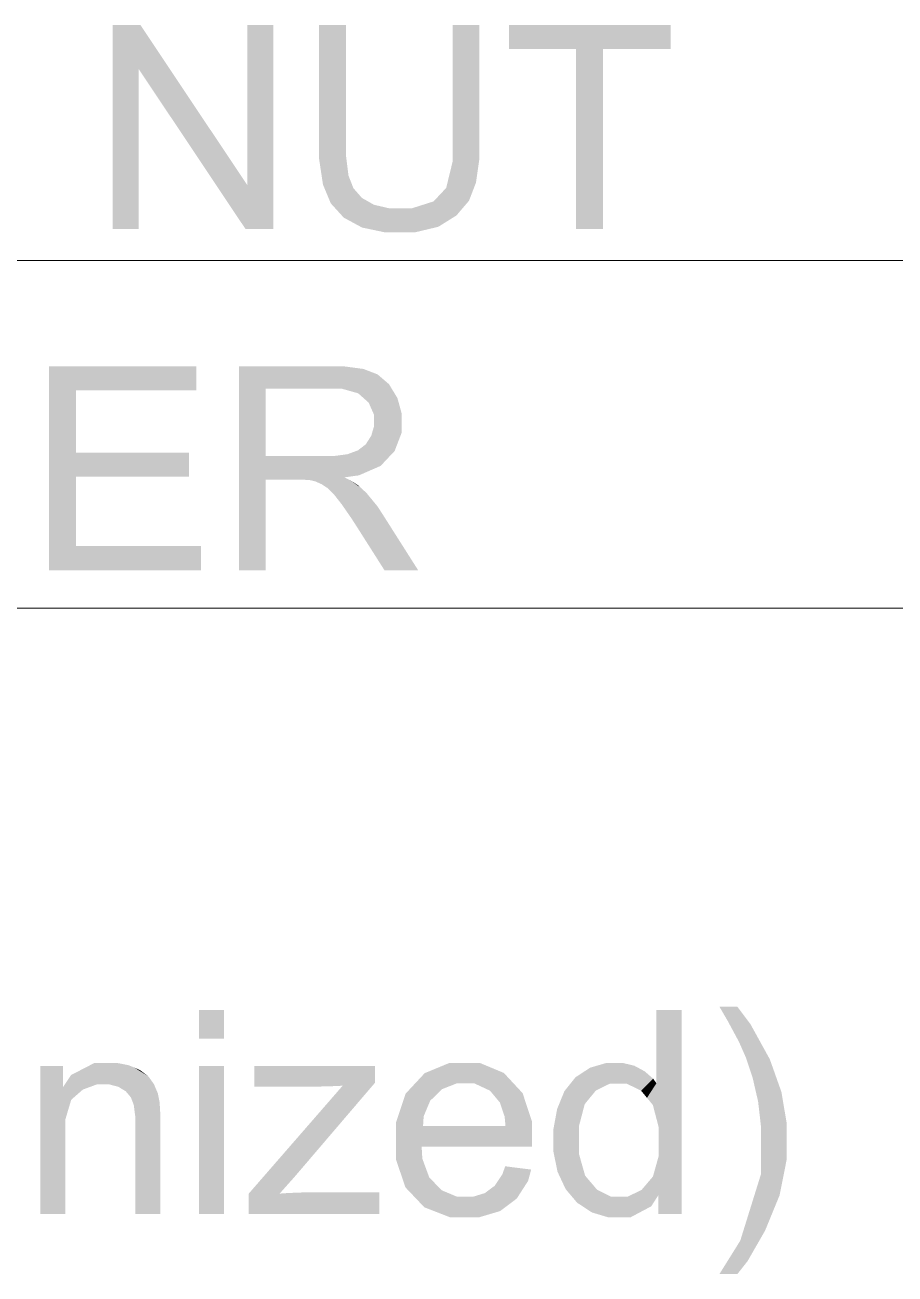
# Model space of a CAD drawing. Header units: millimetres. Extents: x 2 to 579, y 1 to 405.
# Drawn here: x 182.25 to 185.94, y 107.56 to 112.85 of the extents above; entities that cross this region are included whole.
import ezdxf

# ---------------------------------------------------------------- set-up
doc = ezdxf.new("R2010")
doc.units = ezdxf.units.MM
doc.linetypes.add('XKITLINE00', pattern=[0])
doc.layers.add('LinkedObject', color=7, linetype='Continuous', lineweight=0)

# ---------------------------------------------------------------- blocks, each defined once
blk = doc.blocks.new('*A4')
at = {"layer": 'LinkedObject'}
for points in [[(182.6221, 112.8513), (182.7318, 112.6655), (182.6221, 111.9873)], [(182.7318, 112.6655), (182.6221, 112.8513), (182.7395, 112.8513)], [(182.7318, 112.6655), (182.7395, 112.8513), (183.1847, 111.9873)], [(183.1847, 111.9873), (182.7395, 112.8513), (183.1923, 112.1731)], [(183.3021, 112.8513), (183.1923, 112.1731), (183.1923, 112.8513)], [(183.3021, 111.9873), (183.1923, 112.1731), (183.3021, 112.8513)], [(183.6105, 112.8513), (183.4965, 112.3521), (183.4965, 112.8513)], [(183.6105, 112.3525), (183.4965, 112.3521), (183.6105, 112.8513)], [(184.1756, 112.8513), (184.0615, 112.3525), (184.0615, 112.8513)], [(184.1756, 112.3521), (184.0615, 112.3525), (184.1756, 112.8513)], [(184.3008, 112.8513), (184.5851, 112.7493), (184.3008, 112.7493)], [(184.6991, 112.7493), (184.5851, 112.7493), (184.3008, 112.8513)], [(184.6991, 112.7493), (184.3008, 112.8513), (184.9851, 112.8513)], [(184.6991, 112.7493), (184.9851, 112.8513), (184.9851, 112.7493)], [(184.5851, 111.9873), (184.6991, 112.7493), (184.6991, 111.9873)], [(184.5851, 112.7493), (184.6991, 112.7493), (184.5851, 111.9873)], [(182.6221, 111.9873), (182.7318, 112.6655), (182.7318, 111.9873)], [(183.6105, 112.3525), (183.4965, 112.2834), (183.4965, 112.3521)], [(183.6105, 112.2962), (183.4965, 112.2834), (183.6105, 112.3525)], [(184.0347, 112.1612), (184.1756, 112.3521), (184.1461, 112.1453)], [(184.0615, 112.2711), (184.1756, 112.3521), (184.0347, 112.1612)], [(184.1756, 112.3521), (184.0615, 112.2711), (184.0615, 112.3525)], [(184.1461, 112.1453), (184.1756, 112.3521), (184.1608, 112.1836)], [(184.1608, 112.1836), (184.1756, 112.3521), (184.1756, 112.287)], [(183.6105, 112.2962), (183.5294, 112.1355), (183.4965, 112.2834)], [(183.4965, 112.2834), (183.5294, 112.1355), (183.5129, 112.1752)], [(183.621, 112.2132), (183.5294, 112.1355), (183.6105, 112.2962)], [(183.5294, 112.1355), (183.621, 112.2132), (183.6314, 112.1865)], [(183.1923, 112.1731), (183.3021, 111.9873), (183.1847, 111.9873)], [(183.6419, 112.1599), (183.5294, 112.1355), (183.6314, 112.1865)], [(183.6419, 112.1599), (183.6396, 112.0144), (183.5294, 112.1355)], [(183.6779, 112.1187), (183.6396, 112.0144), (183.6419, 112.1599)], [(184.1461, 112.1453), (184.0079, 112.1326), (184.0347, 112.1612)], [(184.1314, 112.107), (184.0079, 112.1326), (184.1461, 112.1453)], [(183.5294, 112.1355), (183.6396, 112.0144), (183.5459, 112.0959)], [(183.5459, 112.0959), (183.6396, 112.0144), (183.601, 112.0353)], [(183.6396, 112.0144), (183.6779, 112.1187), (183.7034, 112.1043)], [(183.7289, 112.0898), (183.6396, 112.0144), (183.7034, 112.1043)], [(183.7289, 112.0898), (183.8381, 111.9726), (183.6396, 112.0144)], [(183.7912, 112.0754), (183.8381, 111.9726), (183.7289, 112.0898)], [(184.0398, 112.0206), (183.8911, 112.0754), (183.981, 112.104)], [(184.0079, 112.1326), (184.0782, 112.0446), (183.981, 112.104)], [(183.981, 112.104), (184.0782, 112.0446), (184.0398, 112.0206)], [(184.0782, 112.0446), (184.0079, 112.1326), (184.1314, 112.107)], [(183.8381, 111.9726), (183.7912, 112.0754), (183.828, 112.0754)], [(183.8911, 112.0754), (183.8381, 111.9726), (183.828, 112.0754)], [(183.8381, 111.9726), (183.8911, 112.0754), (183.9005, 111.9726)], [(184.0014, 111.9966), (183.8911, 112.0754), (184.0398, 112.0206)], [(183.9005, 111.9726), (183.8911, 112.0754), (184.0014, 111.9966)], [(183.6396, 112.0144), (183.8381, 111.9726), (183.6782, 111.9935)], [(183.6782, 111.9935), (183.8381, 111.9726), (183.7774, 111.9726)], [(182.4663, 111.0399), (182.3523, 110.5423), (182.3523, 111.4063)], [(182.4663, 111.0399), (182.3523, 111.4063), (182.4663, 111.3043)], [(182.9769, 111.3043), (182.3523, 111.4063), (182.9769, 111.4063)], [(182.4663, 111.3043), (182.3523, 111.4063), (182.9769, 111.3043)], [(183.2707, 111.0253), (183.1567, 110.5423), (183.1567, 111.4063)], [(183.1567, 111.4063), (183.2707, 111.3112), (183.2707, 111.0253)], [(183.5437, 111.3112), (183.1567, 111.4063), (183.539, 111.4063)], [(183.2707, 111.3112), (183.1567, 111.4063), (183.5437, 111.3112)], [(183.539, 111.4063), (183.5917, 111.3112), (183.5437, 111.3112)], [(183.6843, 111.3946), (183.539, 111.4063), (183.5967, 111.4063)], [(183.7143, 111.383), (183.539, 111.4063), (183.6843, 111.3946)], [(183.6619, 111.2915), (183.539, 111.4063), (183.7143, 111.383)], [(183.5917, 111.3112), (183.539, 111.4063), (183.6619, 111.2915)], [(183.7143, 111.383), (183.6842, 111.2717), (183.6619, 111.2915)], [(183.7443, 111.3714), (183.6842, 111.2717), (183.7143, 111.383)], [(183.6842, 111.2717), (183.7443, 111.3714), (183.7064, 111.252)], [(183.7064, 111.252), (183.7443, 111.3714), (183.8102, 111.3008)], [(183.8102, 111.3008), (183.7443, 111.3714), (183.7923, 111.3303)], [(183.8102, 111.3008), (183.7286, 111.2016), (183.7064, 111.252)], [(183.8282, 111.2713), (183.7286, 111.2016), (183.8102, 111.3008)], [(183.8461, 111.2062), (183.7286, 111.2016), (183.8282, 111.2713)], [(183.8461, 111.1705), (183.7286, 111.2016), (183.8461, 111.2062)], [(183.7286, 111.2016), (183.8461, 111.1705), (183.7286, 111.1709)], [(183.7171, 111.1112), (183.8461, 111.1705), (183.7867, 111.0156)], [(183.7286, 111.15), (183.8461, 111.1705), (183.7171, 111.1112)], [(183.8461, 111.1705), (183.7286, 111.15), (183.7286, 111.1709)], [(183.7867, 111.0156), (183.8461, 111.1705), (183.8164, 111.0471)], [(183.8164, 111.0471), (183.8461, 111.1705), (183.8461, 111.1246)], [(183.7056, 111.0934), (183.7867, 111.0156), (183.6942, 111.0755)], [(183.7171, 111.1112), (183.7867, 111.0156), (183.7056, 111.0934)], [(182.4663, 110.938), (182.3523, 110.5423), (182.4663, 111.0399)], [(182.945, 110.938), (182.4663, 111.0399), (182.945, 111.0399)], [(182.4663, 110.938), (182.4663, 111.0399), (182.945, 110.938)], [(183.6164, 111.0334), (183.6031, 110.9354), (183.5552, 111.0253)], [(183.6031, 110.9354), (183.6164, 111.0334), (183.6652, 110.944)], [(183.6385, 111.0415), (183.7867, 111.0156), (183.6164, 111.0334)], [(183.757, 110.984), (183.6164, 111.0334), (183.7867, 111.0156)], [(183.6652, 110.944), (183.6164, 111.0334), (183.757, 110.984)], [(183.6606, 111.0496), (183.7867, 111.0156), (183.6385, 111.0415)], [(183.7867, 111.0156), (183.6606, 111.0496), (183.6942, 111.0755)], [(183.2707, 111.0253), (183.2707, 110.9259), (183.1567, 110.5423)], [(183.4031, 110.9259), (183.2707, 111.0253), (183.5161, 111.0253)], [(183.2707, 110.9259), (183.2707, 111.0253), (183.4031, 110.9259)], [(183.4031, 110.9259), (183.5161, 111.0253), (183.4251, 110.9259)], [(183.4251, 110.9259), (183.5161, 111.0253), (183.4569, 110.9238)], [(183.4569, 110.9238), (183.5161, 111.0253), (183.4666, 110.9218)], [(183.4666, 110.9218), (183.5161, 111.0253), (183.4799, 110.9186)], [(183.4799, 110.9186), (183.5161, 111.0253), (183.5059, 110.9071)], [(183.5059, 110.9071), (183.5161, 111.0253), (183.5552, 111.0253)], [(183.5059, 110.9071), (183.5552, 111.0253), (183.5187, 110.8988)], [(183.5552, 111.0253), (183.6031, 110.9354), (183.5187, 110.8988)], [(182.4663, 110.6442), (182.3523, 110.5423), (182.4663, 110.938)], [(183.1567, 110.5423), (183.2707, 110.9259), (183.2707, 110.5423)], [(183.5187, 110.8988), (183.6031, 110.9354), (183.5315, 110.8906)], [(183.6031, 110.9354), (183.5605, 110.8617), (183.5315, 110.8906)], [(183.6258, 110.9245), (183.5605, 110.8617), (183.6031, 110.9354)], [(183.5605, 110.8617), (183.6258, 110.9245), (183.5767, 110.8411)], [(183.5767, 110.8411), (183.6258, 110.9245), (183.5928, 110.8205)], [(183.5928, 110.8205), (183.6258, 110.9245), (183.672, 110.8924)], [(183.672, 110.8924), (183.6258, 110.9245), (183.6602, 110.903)], [(183.672, 110.8924), (183.634, 110.761), (183.5928, 110.8205)], [(183.697, 110.8694), (183.634, 110.761), (183.672, 110.8924)], [(183.7443, 110.812), (183.634, 110.761), (183.697, 110.8694)], [(183.634, 110.761), (183.7443, 110.812), (183.659, 110.7221)], [(183.659, 110.7221), (183.7443, 110.812), (183.7665, 110.7775)], [(183.659, 110.7221), (183.7665, 110.7775), (183.7732, 110.5423)], [(183.7732, 110.5423), (183.7665, 110.7775), (183.9159, 110.5423)], [(182.3523, 110.5423), (182.4663, 110.6442), (182.9968, 110.5423)], [(182.9968, 110.5423), (182.4663, 110.6442), (182.9968, 110.6442)], [(183.0935, 108.6797), (182.9872, 108.5579), (182.9872, 108.6797)], [(183.0935, 108.5579), (182.9872, 108.5579), (183.0935, 108.6797)], [(185.0315, 108.6797), (184.9252, 108.3696), (184.9252, 108.6797)], [(185.0315, 108.6797), (184.9347, 108.1835), (184.9252, 108.3696)], [(184.9347, 108.1835), (185.0315, 108.6797), (185.0315, 107.8157)], [(185.2682, 108.6935), (185.2281, 108.6317), (185.1922, 108.6935)], [(185.2281, 108.6317), (185.2682, 108.6935), (185.2756, 108.5434)], [(185.2756, 108.5434), (185.2682, 108.6935), (185.3236, 108.6196)], [(185.2756, 108.5434), (185.3236, 108.6196), (185.2871, 108.5169)], [(185.2871, 108.5169), (185.3236, 108.6196), (185.3051, 108.4762)], [(185.3051, 108.4762), (185.3236, 108.6196), (185.4054, 108.4712)], [(182.3159, 108.4421), (182.4222, 108.1578), (182.3159, 107.8157)], [(182.4222, 108.1578), (182.3159, 108.4421), (182.4222, 108.218)], [(182.4467, 108.2997), (182.3159, 108.4421), (182.4118, 108.3532)], [(182.4222, 108.218), (182.3159, 108.4421), (182.4467, 108.2997)], [(182.4118, 108.3532), (182.3159, 108.4421), (182.4118, 108.4421)], [(182.6105, 108.4559), (182.4462, 108.4045), (182.5456, 108.4559)], [(182.5541, 108.3643), (182.4462, 108.4045), (182.6105, 108.4559)], [(182.5541, 108.3643), (182.6105, 108.4559), (182.5878, 108.3643)], [(182.5878, 108.3643), (182.6105, 108.4559), (182.609, 108.3643)], [(182.6105, 108.4559), (182.6459, 108.3547), (182.609, 108.3643)], [(182.6388, 108.4559), (182.6459, 108.3547), (182.6105, 108.4559)], [(182.6906, 108.4457), (182.6459, 108.3547), (182.6388, 108.4559)], [(182.7143, 108.4356), (182.6459, 108.3547), (182.6906, 108.4457)], [(183.0935, 108.4421), (182.9872, 107.8157), (182.9872, 108.4421)], [(183.0935, 107.8157), (182.9872, 107.8157), (183.0935, 108.4421)], [(183.7331, 108.4421), (183.1983, 107.902), (183.5962, 108.3591)], [(183.7331, 108.3716), (183.1983, 107.902), (183.7331, 108.4421)], [(183.2216, 108.4421), (183.4766, 108.3557), (183.2216, 108.3557)], [(183.5025, 108.3557), (183.2216, 108.4421), (183.7331, 108.4421)], [(183.4766, 108.3557), (183.2216, 108.4421), (183.5025, 108.3557)], [(183.5025, 108.3557), (183.7331, 108.4421), (183.5623, 108.3574)], [(183.5623, 108.3574), (183.7331, 108.4421), (183.5962, 108.3591)], [(184.0491, 108.4559), (183.9031, 108.3687), (183.9437, 108.4123)], [(184.1138, 108.4559), (183.9031, 108.3687), (184.0491, 108.4559)], [(184.0781, 108.3686), (183.9031, 108.3687), (184.1138, 108.4559)], [(184.0781, 108.3686), (184.1138, 108.4559), (184.1145, 108.3686)], [(184.1138, 108.4559), (184.1549, 108.3686), (184.1145, 108.3686)], [(184.279, 108.4132), (184.1138, 108.4559), (184.1765, 108.4559)], [(184.3187, 108.3704), (184.1138, 108.4559), (184.279, 108.4132)], [(184.2205, 108.338), (184.1138, 108.4559), (184.3187, 108.3704)], [(184.1549, 108.3686), (184.1138, 108.4559), (184.2205, 108.338)], [(184.7144, 108.4559), (184.7279, 108.3678), (184.6447, 108.4356)], [(184.7529, 108.4559), (184.7279, 108.3678), (184.7144, 108.4559)], [(184.7279, 108.3678), (184.7529, 108.4559), (184.7633, 108.3678)], [(184.7529, 108.4559), (184.7995, 108.3678), (184.7633, 108.3678)], [(184.7811, 108.4559), (184.7995, 108.3678), (184.7529, 108.4559)], [(184.8314, 108.4439), (184.7995, 108.3678), (184.7811, 108.4559)], [(184.8535, 108.432), (184.7995, 108.3678), (184.8314, 108.4439)], [(185.3051, 108.4762), (185.4054, 108.4712), (185.3331, 108.3914)], [(185.3331, 108.3914), (185.4054, 108.4712), (185.4319, 108.3967)], [(182.4462, 108.4045), (182.4958, 108.3428), (182.4118, 108.3532)], [(182.4958, 108.3428), (182.4462, 108.4045), (182.5541, 108.3643)], [(182.6459, 108.3547), (182.7143, 108.4356), (182.6616, 108.3452)], [(182.7143, 108.4356), (182.6773, 108.3356), (182.6616, 108.3452)], [(182.6773, 108.3356), (182.7143, 108.4356), (182.6992, 108.3099)], [(182.6992, 108.3099), (182.7143, 108.4356), (182.7852, 108.3822)], [(182.7734, 108.3987), (182.7143, 108.4356), (182.738, 108.4254)], [(182.7852, 108.3822), (182.7143, 108.4356), (182.7734, 108.3987)], [(184.5824, 108.3949), (184.6452, 108.3101), (184.5356, 108.3364)], [(184.6689, 108.3389), (184.5824, 108.3949), (184.6135, 108.4153)], [(184.6452, 108.3101), (184.5824, 108.3949), (184.6689, 108.3389)], [(184.6447, 108.4356), (184.7279, 108.3678), (184.6135, 108.4153)], [(184.6135, 108.4153), (184.7279, 108.3678), (184.6689, 108.3389)], [(184.8535, 108.432), (184.8605, 108.3378), (184.7995, 108.3678)], [(184.8755, 108.42), (184.8605, 108.3378), (184.8535, 108.432)], [(184.9114, 108.3888), (184.8605, 108.3378), (184.8755, 108.42)], [(184.9252, 108.3696), (184.8605, 108.3378), (184.9114, 108.3888)], [(185.3331, 108.3914), (185.4319, 108.3967), (185.3431, 108.3473)], [(185.3431, 108.3473), (185.4319, 108.3967), (185.3558, 108.2928)], [(185.3558, 108.2928), (185.4319, 108.3967), (185.4546, 108.3325)], [(182.4118, 108.3532), (182.4958, 108.3428), (182.4467, 108.2997)], [(182.7852, 108.3822), (182.7053, 108.2938), (182.6992, 108.3099)], [(182.7969, 108.3657), (182.7053, 108.2938), (182.7852, 108.3822)], [(182.8134, 108.3265), (182.7053, 108.2938), (182.7969, 108.3657)], [(183.3938, 107.9746), (183.1983, 107.902), (183.7331, 108.3716)], [(183.9031, 108.3687), (183.8219, 108.2025), (183.8625, 108.3251)], [(183.9669, 108.2953), (183.8219, 108.2025), (183.9031, 108.3687)], [(183.9031, 108.3687), (183.9918, 108.3197), (183.9669, 108.2953)], [(183.9918, 108.3197), (183.9031, 108.3687), (184.0167, 108.3442)], [(184.0167, 108.3442), (183.9031, 108.3687), (184.0781, 108.3686)], [(184.2205, 108.338), (184.3187, 108.3704), (184.2458, 108.3074)], [(184.3187, 108.3704), (184.2623, 108.2876), (184.2458, 108.3074)], [(184.2623, 108.2876), (184.3187, 108.3704), (184.2823, 108.2284)], [(184.2823, 108.2284), (184.3187, 108.3704), (184.3982, 108.2075)], [(184.3982, 108.2075), (184.3187, 108.3704), (184.3584, 108.3277)], [(184.5356, 108.3364), (184.6452, 108.3101), (184.52, 108.2983)], [(184.8605, 108.3378), (184.9252, 108.3696), (184.8852, 108.3077)], [(184.8852, 108.3077), (184.9252, 108.3696), (184.91, 108.2777)], [(184.9252, 108.3696), (184.9347, 108.1835), (184.91, 108.2777)], [(185.3558, 108.2928), (185.4546, 108.3325), (185.3684, 108.183)], [(185.3684, 108.183), (185.4546, 108.3325), (185.4773, 108.1983)], [(182.7053, 108.2938), (182.8134, 108.3265), (182.7115, 108.2778)], [(182.7115, 108.2778), (182.8134, 108.3265), (182.8181, 108.3038)], [(182.8181, 108.3038), (182.7177, 108.2292), (182.7115, 108.2778)], [(182.821, 108.2891), (182.7177, 108.2292), (182.8181, 108.3038)], [(182.8239, 108.2375), (182.7177, 108.2292), (182.821, 108.2891)], [(183.9394, 108.2299), (183.8219, 108.2025), (183.9669, 108.2953)], [(184.52, 108.2983), (184.4889, 108.1283), (184.5045, 108.2601)], [(184.6215, 108.2812), (184.4889, 108.1283), (184.52, 108.2983)], [(184.5977, 108.1903), (184.4889, 108.1283), (184.6215, 108.2812)], [(184.52, 108.2983), (184.6452, 108.3101), (184.6215, 108.2812)], [(182.8239, 108.2375), (182.7177, 108.1968), (182.7177, 108.2292)], [(182.8239, 108.2007), (182.7177, 108.1968), (182.8239, 108.2375)], [(183.8219, 108.2025), (183.9394, 108.2299), (183.9368, 108.1889)], [(184.2823, 108.2284), (184.3982, 108.2075), (184.2858, 108.1889)], [(184.5045, 108.2601), (184.4889, 108.1283), (184.4889, 108.1751)], [(182.7177, 107.8157), (182.8239, 108.2007), (182.8239, 107.8157)], [(182.7177, 108.1968), (182.8239, 108.2007), (182.7177, 107.8157)], [(183.9368, 108.1889), (183.8219, 108.1236), (183.8219, 108.2025)], [(183.9368, 108.1889), (184.3982, 108.13), (183.8219, 108.1236)], [(184.2858, 108.1889), (184.3982, 108.13), (183.9368, 108.1889)], [(184.3982, 108.13), (184.2858, 108.1889), (184.3982, 108.2075)], [(184.4889, 108.1283), (184.5977, 108.1903), (184.5977, 108.1282)], [(184.9347, 108.1835), (185.0315, 107.8157), (184.9347, 108.1193)], [(185.3684, 108.1276), (185.4773, 108.1983), (185.4773, 108.1282)], [(185.3684, 108.183), (185.4773, 108.1983), (185.3684, 108.1276)], [(182.3159, 107.8157), (182.4222, 108.1578), (182.4222, 107.8157)], [(184.3982, 108.1253), (183.8219, 108.1236), (184.3982, 108.13)], [(184.3979, 108.1111), (183.8219, 108.1236), (184.3982, 108.1253)], [(183.8219, 108.1236), (183.9022, 107.8864), (183.8219, 108.0473)], [(183.9337, 108.0502), (183.9022, 107.8864), (183.8219, 108.1236)], [(183.9337, 108.0502), (183.8219, 108.1236), (183.9307, 108.1017)], [(184.3976, 108.1017), (183.8219, 108.1236), (184.3979, 108.1111)], [(183.9307, 108.1017), (183.8219, 108.1236), (184.3976, 108.1017)], [(184.4889, 108.1283), (184.5977, 108.0681), (184.4889, 108.0803)], [(184.5977, 108.0681), (184.4889, 108.1283), (184.5977, 108.1282)], [(184.9347, 108.1193), (185.0315, 107.8157), (184.9347, 108.061)], [(185.3684, 108.1276), (185.4773, 108.1282), (185.3684, 107.986)], [(185.4773, 108.0487), (185.3684, 107.986), (185.4773, 108.1282)], [(184.4889, 108.0803), (184.5977, 108.0681), (184.5061, 107.9953)], [(184.5061, 107.9953), (184.5977, 108.0681), (184.5233, 107.9583)], [(184.5233, 107.9583), (184.5977, 108.0681), (184.6231, 107.9783)], [(183.8219, 108.0473), (183.9022, 107.8864), (183.862, 107.9287)], [(183.9628, 107.9713), (183.9022, 107.8864), (183.9337, 108.0502)], [(184.3946, 108.004), (184.2726, 107.9842), (184.2847, 108.0179)], [(184.9347, 108.061), (185.0315, 107.8157), (184.9104, 107.9744)], [(185.4468, 107.895), (185.3684, 107.986), (185.4773, 108.0487)], [(183.3938, 107.9746), (183.1983, 107.8157), (183.1983, 107.902)], [(183.3292, 107.9021), (183.1983, 107.8157), (183.3938, 107.9746)], [(183.9022, 107.8864), (183.9628, 107.9713), (183.9424, 107.8441)], [(183.989, 107.9439), (183.9424, 107.8441), (183.9628, 107.9713)], [(184.2399, 107.9352), (184.3946, 108.004), (184.3337, 107.8814)], [(184.2726, 107.9842), (184.3946, 108.004), (184.2399, 107.9352)], [(184.3337, 107.8814), (184.3946, 108.004), (184.3817, 107.956)], [(184.6231, 107.9783), (184.5892, 107.8637), (184.5233, 107.9583)], [(184.6484, 107.9486), (184.5892, 107.8637), (184.6231, 107.9783)], [(184.9104, 107.9744), (184.933, 107.895), (184.8861, 107.9459)], [(184.9104, 107.9744), (185.0315, 107.8157), (184.933, 107.895)], [(185.3684, 107.986), (185.4163, 107.8208), (185.2803, 107.703)], [(185.4163, 107.8208), (185.3684, 107.986), (185.4468, 107.895)], [(184.0152, 107.9165), (183.9424, 107.8441), (183.989, 107.9439)], [(184.0152, 107.9165), (184.1197, 107.8019), (183.9424, 107.8441)], [(184.0806, 107.8891), (184.1197, 107.8019), (184.0152, 107.9165)], [(184.2193, 107.9198), (184.3337, 107.8814), (184.1987, 107.9045)], [(184.2399, 107.9352), (184.3337, 107.8814), (184.2193, 107.9198)], [(184.5233, 107.9583), (184.5892, 107.8637), (184.5406, 107.9213)], [(184.5892, 107.8637), (184.6484, 107.9486), (184.6205, 107.8431)], [(184.6205, 107.8431), (184.6484, 107.9486), (184.6737, 107.9189)], [(184.6737, 107.9189), (184.758, 107.8019), (184.6205, 107.8431)], [(184.7335, 107.8891), (184.758, 107.8019), (184.6737, 107.9189)], [(184.8618, 107.9175), (184.933, 107.895), (184.8027, 107.8891)], [(184.933, 107.895), (184.8618, 107.9175), (184.8861, 107.9459)], [(183.1983, 107.8157), (183.4629, 107.9073), (183.7521, 107.8157)], [(183.4629, 107.9073), (183.1983, 107.8157), (183.4317, 107.9073)], [(183.4317, 107.9073), (183.1983, 107.8157), (183.3648, 107.9047)], [(183.3648, 107.9047), (183.1983, 107.8157), (183.3292, 107.9021)], [(183.7521, 107.8157), (183.4629, 107.9073), (183.7521, 107.9073)], [(184.1198, 107.8891), (184.1197, 107.8019), (184.0806, 107.8891)], [(184.1489, 107.8891), (184.2987, 107.8549), (184.1197, 107.8019)], [(184.1489, 107.8891), (184.1197, 107.8019), (184.1198, 107.8891)], [(184.1197, 107.8019), (184.2987, 107.8549), (184.1742, 107.8019)], [(184.1987, 107.9045), (184.2987, 107.8549), (184.1489, 107.8891)], [(184.1742, 107.8019), (184.2987, 107.8549), (184.2636, 107.8284)], [(184.2987, 107.8549), (184.1987, 107.9045), (184.3337, 107.8814)], [(184.758, 107.8019), (184.7335, 107.8891), (184.768, 107.8891)], [(184.758, 107.8019), (184.933, 107.895), (184.8158, 107.8019)], [(184.8027, 107.8891), (184.933, 107.895), (184.758, 107.8019)], [(184.8027, 107.8891), (184.758, 107.8019), (184.768, 107.8891)], [(184.8158, 107.8019), (184.933, 107.895), (184.9032, 107.8484)], [(184.933, 107.895), (185.0315, 107.8157), (184.933, 107.8157)], [(183.9424, 107.8441), (184.1197, 107.8019), (184.0511, 107.8019)], [(184.6205, 107.8431), (184.758, 107.8019), (184.6519, 107.8225)], [(184.6519, 107.8225), (184.758, 107.8019), (184.7206, 107.8019)], [(185.2803, 107.703), (185.4163, 107.8208), (185.3118, 107.617)], [(185.3118, 107.617), (185.4163, 107.8208), (185.3859, 107.7466)], [(185.2803, 107.703), (185.3118, 107.617), (185.1922, 107.5617)], [(185.1922, 107.5617), (185.3118, 107.617), (185.2682, 107.5617)]]:
    blk.add_hatch(color=7, dxfattribs=at).paths.add_polyline_path(points, flags=17)
at = {"layer": 'LinkedObject', "color": 6, "linetype": 'XKITLINE00', "lineweight": 0}
for p, q in [((187.9757, 111.8541), (178.4341, 111.8541)), ((188.2309, 110.3813), (174.6025, 110.3813))]:
    blk.add_line(p, q, dxfattribs=at)

msp = doc.modelspace()

# ---------------------------------------------------------------- block references
at = {"lineweight": 0}
msp.add_blockref('*A4', (0, 0), dxfattribs=at)

doc.saveas('drawing.dxf')
